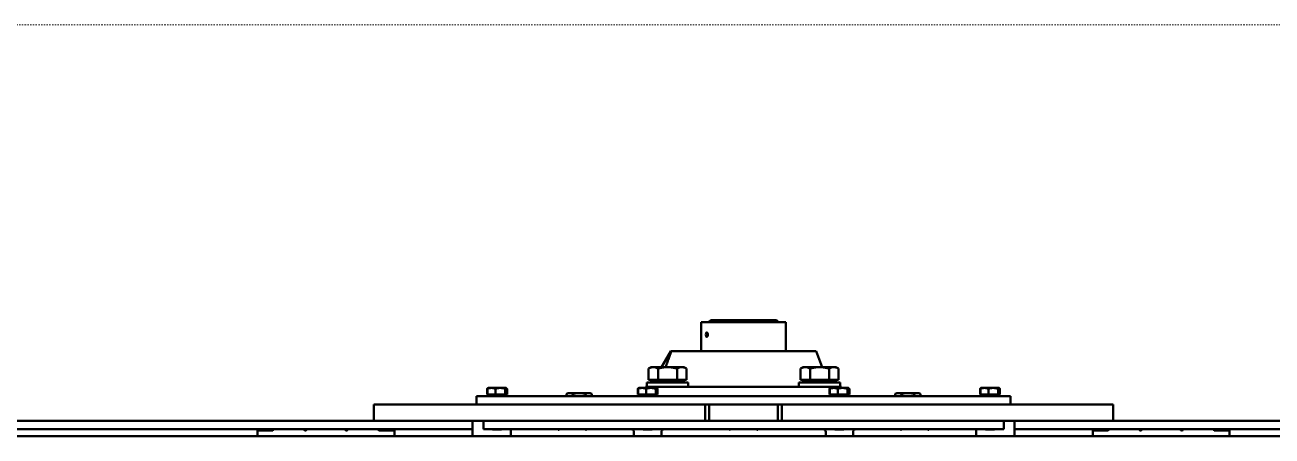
# Model space of a CAD drawing. Header units: metres. Extents: x -11418 to 773, y -8631 to 3561.
# Drawn here: x -3946.9 to -3855.8, y -1529.1 to -1499.1 of the extents above; entities that cross this region are included whole.
import ezdxf

# ---------------------------------------------------------------- set-up
doc = ezdxf.new("R2010")
doc.units = ezdxf.units.M
doc.header["$LTSCALE"] = 0.01
doc.header["$MEASUREMENT"] = 0
doc.linetypes.add('AM_ISO09W050', pattern=[22.5, 12, -1.5, 3, -1.5, 3, -1.5])
doc.layers.get('0').update_dxf_attribs({"color": 30, "lineweight": 0})
doc.layers.add('SSN_PBC-AM_0', color=5, linetype='Continuous', lineweight=50)
doc.layers.add('SSN_PBC-AM_11', color=9, linetype='AM_ISO09W050', lineweight=18)

# ---------------------------------------------------------------- blocks, each defined once
blk = doc.blocks.new('LPBC_3190_D')
at = {"layer": 'SSN_PBC-AM_0'}
for p, q in [((-1522, -500), (1522, -500)), ((-355, -504), (-355, -500)), ((-255, -500), (-255, -504)), ((-198, -500), (-198, -505)), ((-170, -505), (-170, -500)), ((-80, -503), (-80, -500)), ((-60, -500), (-60, -503)), ((60, -503), (60, -500)), ((80, -500), (80, -503)), ((170, -500), (170, -505)), ((198, -500), (198, -505)), ((255, -504), (255, -500)), ((355, -500), (355, -504)), ((-203, -505), (-1562, -505)), ((-355, -504.5), (-355, -504)), ((-345.7, -504), (-355, -504)), ((-355, -505), (-355, -504.5)), ((-350, -504.5), (-350, -504)), ((-350, -505), (-350, -504.5)), ((-345.7, -504), (-344, -504)), ((-343.5, -504.5), (-343.5, -505)), ((-266.5, -505), (-266.5, -504.5)), ((-266, -504), (-264.3, -504)), ((-255, -504), (-264.3, -504)), ((-260, -504), (-260, -504.5)), ((-260, -504.5), (-260, -505)), ((-255, -504), (-255, -504.5)), ((-255, -504.5), (-255, -505)), ((-203, -505), (-198, -505)), ((-198, -511), (-198, -505)), ((-190, -511), (-190, -505)), ((190, -505), (-190, -505)), ((-183.23, -504.8), (-183.43, -505)), ((-183.26, -504.82), (-183.26, -505)), ((-183.23, -504.8), (-176.77, -504.8)), ((-176.77, -504.8), (-176.57, -505)), ((-176.74, -505), (-176.74, -504.82)), ((-115, -505), (-115, -504.5)), ((-115, -505), (-115, -504.5)), ((-73.23, -504.8), (-73.43, -505)), ((-73.26, -504.82), (-73.26, -505)), ((-73.23, -504.8), (-66.77, -504.8)), ((-66.77, -504.8), (-66.57, -505)), ((-66.74, -505), (-66.74, -504.82)), ((66.77, -504.8), (66.57, -505)), ((66.74, -504.82), (66.74, -505)), ((66.77, -504.8), (73.23, -504.8)), ((73.23, -504.8), (73.43, -505)), ((73.26, -505), (73.26, -504.82)), ((115, -504.5), (115, -505)), ((115, -505), (115, -504.5)), ((176.77, -504.8), (176.57, -505)), ((176.74, -504.82), (176.74, -505)), ((176.77, -504.8), (183.23, -504.8)), ((183.23, -504.8), (183.43, -505)), ((183.26, -505), (183.26, -504.82)), ((190, -511), (190, -505)), ((198, -505), (203, -505)), ((198, -505), (198, -511)), ((1562, -505), (203, -505)), ((264.3, -504), (255, -504)), ((255, -504.5), (255, -504)), ((255, -505), (255, -504.5)), ((260, -504.5), (260, -504)), ((260, -505), (260, -504.5)), ((264.3, -504), (266, -504)), ((266.5, -504.5), (266.5, -505)), ((343.5, -505), (343.5, -504.5)), ((344, -504), (345.7, -504)), ((355, -504), (345.7, -504)), ((350, -504), (350, -504.5)), ((350, -504.5), (350, -505)), ((355, -504), (355, -504.5)), ((355, -504.5), (355, -505)), ((-1595, -511), (-203, -511)), ((-270, -511), (-270, -523)), ((-198, -511), (-203, -511)), ((-190, -511), (-198, -511)), ((190, -511), (-190, -511)), ((-28, -523), (-28, -511)), ((-25, -511), (-25, -523)), ((25, -511), (25, -523)), ((28, -511), (28, -523)), ((198, -511), (190, -511)), ((203, -511), (198, -511)), ((1562, -511), (203, -511)), ((270, -523), (270, -511)), ((-265, -523), (-270, -523)), ((-265, -523), (-38, -523)), ((-195, -523), (-195, -529)), ((-190, -523), (190, -523)), ((38, -523), (265, -523)), ((195, -529), (195, -523)), ((195, -523.1), (245, -523.1)), ((245, -523), (245, -523.1)), ((270, -523), (265, -523)), ((-190, -529), (-195, -529)), ((-190, -529), (190, -529)), ((-187.27, -530.4), (-187.27, -534.52)), ((-187.27, -530.4), (-187, -530.4)), ((-187, -530.4), (-187, -534.52)), ((-187, -530.4), (-185.85, -530.4)), ((-186.58, -535.06), (-186.75, -534.95)), ((-186.5, -535.1), (-186.58, -535.06)), ((-186.5, -535.1), (-186.42, -535.1)), ((-186.42, -535.1), (-182.36, -535.1)), ((-185.85, -530.4), (-185.85, -534.52)), ((-185.85, -530.4), (-178.86, -530.4)), ((-174.18, -529.8), (-185.82, -529.8)), ((-185.82, -530.4), (-185.82, -529.8)), ((-184, -529.8), (-184, -529)), ((-182.36, -535.1), (-175.93, -535.1)), ((-178.86, -530.4), (-173, -530.4)), ((-178.86, -530.4), (-178.86, -534.52)), ((-176, -529.8), (-176, -529)), ((-175.93, -535.1), (-173.5, -535.1)), ((-174.18, -530.4), (-174.18, -529.8)), ((-173.5, -535.1), (-173.42, -535.06)), ((-173.42, -535.06), (-173.25, -534.95)), ((-173, -530.4), (-173, -534.52)), ((-173, -530.4), (-172.73, -530.4)), ((-172.73, -530.4), (-172.73, -534.52)), ((-129.24, -529), (-129.24, -530.69)), ((-128, -531.4), (-129.24, -530.69)), ((-128, -531.4), (-126.93, -531.4)), ((-126.93, -531.4), (-120, -531.4)), ((-124.62, -529), (-124.62, -530.69)), ((-120, -531.4), (-113.07, -531.4)), ((-115.38, -529), (-115.38, -530.69)), ((-113.07, -531.4), (-112, -531.4)), ((-112, -531.4), (-110.76, -530.69)), ((-110.76, -529), (-110.76, -530.69)), ((-77.27, -530.4), (-77.27, -534.52)), ((-77.27, -530.4), (-77, -530.4)), ((-77, -530.4), (-77, -534.52)), ((-77, -530.4), (-75.85, -530.4)), ((-76.58, -535.06), (-76.75, -534.95)), ((-76.5, -535.1), (-76.58, -535.06)), ((-76.5, -535.1), (-76.42, -535.1)), ((-76.42, -535.1), (-72.36, -535.1)), ((-75.85, -530.4), (-75.85, -534.52)), ((-75.85, -530.4), (-68.86, -530.4)), ((-64.18, -529.8), (-75.82, -529.8)), ((-75.82, -530.4), (-75.82, -529.8)), ((-74, -529.8), (-74, -529)), ((-72.36, -535.1), (-65.93, -535.1)), ((-71.5, -535.1), (-71.5, -536)), ((-55.5, -536), (-71.5, -536)), ((-70.5, -539), (-70.5, -536)), ((-68.86, -530.4), (-63, -530.4)), ((-68.86, -530.4), (-68.86, -534.52)), ((-66, -529.8), (-66, -529)), ((-65.93, -535.1), (-63.5, -535.1)), ((-64.18, -530.4), (-64.18, -529.8)), ((-63.5, -535.1), (-63.42, -535.06)), ((-63.42, -535.06), (-63.25, -534.95)), ((-63, -530.4), (-63, -534.52)), ((-63, -530.4), (-62.73, -530.4)), ((-62.73, -530.4), (-62.73, -534.52)), ((-55.5, -536), (55.5, -536)), ((-40.5, -539), (-40.5, -536)), ((40.5, -539), (40.5, -536)), ((71.5, -536), (55.5, -536)), ((62.73, -530.4), (62.73, -534.52)), ((62.73, -530.4), (63, -530.4)), ((63, -530.4), (63, -534.52)), ((63, -530.4), (64.15, -530.4)), ((63.42, -535.06), (63.25, -534.95)), ((63.5, -535.1), (63.42, -535.06)), ((63.5, -529), (63.5, -529.8)), ((76.5, -529.8), (63.5, -529.8)), ((63.5, -535.1), (63.58, -535.1)), ((63.58, -535.1), (67.64, -535.1)), ((64.15, -530.4), (64.15, -534.52)), ((64.15, -530.4), (71.14, -530.4)), ((64.18, -530.4), (64.18, -529.8)), ((67.64, -535.1), (74.07, -535.1)), ((70.5, -539), (70.5, -536)), ((71.14, -530.4), (77, -530.4)), ((71.14, -530.4), (71.14, -534.52)), ((71.5, -535.1), (71.5, -536)), ((74.07, -535.1), (76.5, -535.1)), ((75.82, -530.4), (75.82, -529.8)), ((76.5, -529), (76.5, -529.8)), ((76.5, -535.1), (76.58, -535.06)), ((76.58, -535.06), (76.75, -534.95)), ((77, -530.4), (77, -534.52)), ((77, -530.4), (77.27, -530.4)), ((77.27, -530.4), (77.27, -534.52)), ((110.76, -529), (110.76, -530.69)), ((112, -531.4), (110.76, -530.69)), ((112, -531.4), (113.07, -531.4)), ((113.07, -531.4), (120, -531.4)), ((115.38, -529), (115.38, -530.69)), ((120, -531.4), (126.93, -531.4)), ((124.62, -529), (124.62, -530.69)), ((126.93, -531.4), (128, -531.4)), ((128, -531.4), (129.24, -530.69)), ((129.24, -529), (129.24, -530.69)), ((172.73, -530.4), (172.73, -534.52)), ((172.73, -530.4), (173, -530.4)), ((173, -530.4), (173, -534.52)), ((173, -530.4), (174.15, -530.4)), ((173.42, -535.06), (173.25, -534.95)), ((173.5, -535.1), (173.42, -535.06)), ((173.5, -529), (173.5, -529.8)), ((186.5, -529.8), (173.5, -529.8)), ((173.5, -535.1), (173.58, -535.1)), ((173.58, -535.1), (177.64, -535.1)), ((174.15, -530.4), (174.15, -534.52)), ((174.15, -530.4), (181.14, -530.4)), ((174.18, -530.4), (174.18, -529.8)), ((177.64, -535.1), (184.07, -535.1)), ((181.14, -530.4), (187, -530.4)), ((181.14, -530.4), (181.14, -534.52)), ((184.07, -535.1), (186.5, -535.1)), ((185.82, -530.4), (185.82, -529.8)), ((186.5, -529), (186.5, -529.8)), ((186.5, -535.1), (186.58, -535.06)), ((186.58, -535.06), (186.75, -534.95)), ((187, -530.4), (187, -534.52)), ((187, -530.4), (187.27, -530.4)), ((187.27, -530.4), (187.27, -534.52)), ((195, -529), (190, -529)), ((-70.5, -539), (-40.5, -539)), ((-69.36, -541.1), (-62.43, -541.1)), ((-69.36, -541.1), (-69.36, -549.23)), ((-67.5, -539), (-67.5, -540.3)), ((-43.5, -540.3), (-67.5, -540.3)), ((-66.74, -541.1), (-66.74, -540.3)), ((-62.43, -541.1), (-48.57, -541.1)), ((-62.43, -541.1), (-62.43, -549.23)), ((-48.57, -541.1), (-48.57, -549.23)), ((-48.57, -541.1), (-41.64, -541.1)), ((-44.26, -541.1), (-44.26, -540.3)), ((-43.5, -539), (-43.5, -540.3)), ((-41.64, -541.1), (-41.64, -549.23)), ((40.5, -539), (70.5, -539)), ((41.64, -541.1), (48.57, -541.1)), ((41.64, -541.1), (41.64, -549.23)), ((43.5, -539), (43.5, -540.3)), ((67.5, -540.3), (43.5, -540.3)), ((44.26, -541.1), (44.26, -540.3)), ((48.57, -541.1), (62.43, -541.1)), ((48.57, -541.1), (48.57, -549.23)), ((62.43, -541.1), (62.43, -549.23)), ((62.43, -541.1), (69.36, -541.1)), ((66.74, -541.1), (66.74, -540.3)), ((67.5, -539), (67.5, -540.3)), ((69.36, -541.1), (69.36, -549.23)), ((-67.5, -550.3), (-69.36, -549.23)), ((-67.5, -550.3), (-65.89, -550.3)), ((-65.89, -550.3), (-55.5, -550.3)), ((-53.14, -562), (-57.35, -550.3)), ((-55.5, -550.3), (-45.11, -550.3)), ((-45.11, -550.3), (-43.5, -550.3)), ((-43.5, -550.3), (-41.64, -549.23)), ((43.5, -550.3), (41.64, -549.23)), ((43.5, -550.3), (45.11, -550.3)), ((45.11, -550.3), (55.5, -550.3)), ((59.82, -550.3), (53.14, -562)), ((55.5, -550.3), (65.89, -550.3)), ((65.89, -550.3), (67.5, -550.3)), ((67.5, -550.3), (69.36, -549.23)), ((-53.14, -562), (52.61, -562)), ((-31, -583), (-31, -562)), ((31, -583), (31, -562)), ((53.14, -562), (52.61, -562)), ((26.27, -574), (26.56, -573)), ((26.56, -573), (27.14, -573)), ((27.14, -573), (27.42, -574)), ((27.3, -572.72), (27.28, -572.69)), ((26.56, -575), (26.27, -574)), ((26.27, -574), (27.42, -574)), ((27.14, -575), (26.56, -575)), ((27.42, -574), (27.14, -575)), ((27.3, -575.28), (27.28, -575.31)), ((31, -583), (-31, -583)), ((-25, -583), (-25, -583.5)), ((-25, -583.5), (25, -583.5)), ((-24, -584.5), (-25, -583.5)), ((24, -584.5), (-24, -584.5)), ((24, -584.5), (25, -583.5)), ((25, -583), (25, -583.5)), ((25.93, -583.01), (25.93, -583)), ((28, -583.01), (25.93, -583.01)), ((26.73, -583.01), (26.73, -583.01)), ((26.73, -583.01), (26.88, -583.01)), ((26.88, -583.01), (26.88, -583.01)), ((26.88, -583.01), (27.38, -583.01)), ((27.38, -583.01), (27.38, -583.01)), ((27.38, -583.01), (27.55, -583.01)), ((27.55, -583.01), (27.55, -583.01)), ((27.66, -583.01), (27.66, -583.01)), ((27.66, -583.01), (27.82, -583.01)), ((27.82, -583.01), (27.82, -583.01)), ((27.82, -583.01), (28.31, -583.01)), ((28, -583.01), (28, -583)), ((30.07, -583.01), (28, -583.01)), ((28.31, -583.01), (28.31, -583.01)), ((28.31, -583.01), (28.48, -583.01)), ((28.48, -583.01), (28.48, -583.01)), ((28.59, -583.01), (28.59, -583.01)), ((28.59, -583.01), (28.75, -583.01)), ((28.75, -583.01), (29.24, -583.01)), ((28.75, -583.01), (28.75, -583.01)), ((29.24, -583.01), (29.24, -583.01)), ((29.24, -583.01), (29.4, -583.01)), ((29.4, -583.01), (29.4, -583.01)), ((30.07, -583.01), (30.07, -583))]:
    blk.add_line(p, q, dxfattribs=at)
for centre, radius, start, end in [((-344, -504.5), 0.5, 0, 90), ((-320, -505), 1, 0, 180), ((-290, -505), 1, 0, 180), ((-266, -504.5), 0.5, 90, 180), ((-135, -505), 0.5, 0, 180), ((-115, -505), 0.5, 0, 180), ((-82, -503), 2, 270, 0), ((-58, -503), 2, 180, 270), ((-10, -505), 0.5, 0, 180), ((10, -505), 0.5, 0, 180), ((58, -503), 2, 270, 0), ((82, -503), 2, 180, 270), ((115, -505), 0.5, 0, 180), ((135, -505), 0.5, 0, 180), ((266, -504.5), 0.5, 0, 90), ((290, -505), 1, 0, 180), ((320, -505), 1, 0, 180), ((344, -504.5), 0.5, 90, 180)]:
    blk.add_arc(centre, radius, start, end, dxfattribs=at)
blk.add_ellipse((26.85, -574), major_axis=(0, 1.57), ratio=0.5, dxfattribs=at)
for major_axis, start_param, end_param in [((0, 1.6), 5.667706, 6.267277), ((0, -1.6), 0.015908, 0.61548)]:
    blk.add_ellipse((26.82, -574), major_axis=major_axis, ratio=0.5, start_param=start_param, end_param=end_param, dxfattribs=at)
for points, weights in [([(-186.75, -534.95), (-187, -534.81), (-187.27, -534.52)], [1.01897413893, 1.01872771585, 1]), ([(-187.27, -534.52), (-187.09, -534.59), (-186.92, -534.66)], [1, 1.00474743668, 1.00830724356]), ([(-187, -534.52), (-186.69, -535.1), (-186.42, -535.1)], [1, 1.0379548493, 1]), ([(-186.42, -535.1), (-186.16, -535.1), (-185.85, -534.52)], [1, 1.0379548493, 1]), ([(-185.85, -534.52), (-183.98, -535.1), (-182.36, -535.1)], [1, 1.0379548493, 1]), ([(-182.36, -535.1), (-180.73, -535.1), (-178.86, -534.52)], [1, 1.0379548493, 1]), ([(-178.86, -534.52), (-177.29, -535.1), (-175.93, -535.1)], [1, 1.0379548493, 1]), ([(-175.93, -535.1), (-174.57, -535.1), (-173, -534.52)], [1, 1.0379548493, 1]), ([(-173, -534.52), (-173.23, -534.94), (-173.42, -535.06)], [1, 1.02740430867, 1.01523548518]), ([(-173.36, -535.01), (-173.06, -534.88), (-172.73, -534.52)], [1.01808239437, 1.0230987557, 1]), ([(-129.24, -530.69), (-128, -531.4), (-126.93, -531.4)], [1, 1.0379548493, 1]), ([(-126.93, -531.4), (-125.86, -531.4), (-124.62, -530.69)], [1, 1.0379548493, 1]), ([(-124.62, -530.69), (-122.14, -531.4), (-120, -531.4)], [1, 1.0379548493, 1]), ([(-120, -531.4), (-117.86, -531.4), (-115.38, -530.69)], [1, 1.0379548493, 1]), ([(-115.38, -530.69), (-114.14, -531.4), (-113.07, -531.4)], [1, 1.0379548493, 1]), ([(-113.07, -531.4), (-112, -531.4), (-110.76, -530.69)], [1, 1.0379548493, 1]), ([(-76.75, -534.95), (-77, -534.81), (-77.27, -534.52)], [1.01897413893, 1.01872771585, 1]), ([(-77.27, -534.52), (-77.09, -534.59), (-76.92, -534.66)], [1, 1.00474743668, 1.00830724356]), ([(-77, -534.52), (-76.69, -535.1), (-76.42, -535.1)], [1, 1.0379548493, 1]), ([(-76.42, -535.1), (-76.16, -535.1), (-75.85, -534.52)], [1, 1.0379548493, 1]), ([(-75.85, -534.52), (-73.98, -535.1), (-72.36, -535.1)], [1, 1.0379548493, 1]), ([(-72.36, -535.1), (-70.73, -535.1), (-68.86, -534.52)], [1, 1.0379548493, 1]), ([(-68.86, -534.52), (-67.29, -535.1), (-65.93, -535.1)], [1, 1.0379548493, 1]), ([(-65.93, -535.1), (-64.57, -535.1), (-63, -534.52)], [1, 1.0379548493, 1]), ([(-63, -534.52), (-63.23, -534.94), (-63.42, -535.06)], [1, 1.02740430867, 1.01523548518]), ([(-63.36, -535.01), (-63.06, -534.88), (-62.73, -534.52)], [1.01808239437, 1.0230987557, 1]), ([(63.25, -534.95), (63, -534.81), (62.73, -534.52)], [1.01897413893, 1.01872771585, 1]), ([(62.73, -534.52), (62.91, -534.59), (63.08, -534.66)], [1, 1.00474743668, 1.00830724356]), ([(63, -534.52), (63.31, -535.1), (63.58, -535.1)], [1, 1.0379548493, 1]), ([(63.58, -535.1), (63.84, -535.1), (64.15, -534.52)], [1, 1.0379548493, 1]), ([(64.15, -534.52), (66.02, -535.1), (67.64, -535.1)], [1, 1.0379548493, 1]), ([(67.64, -535.1), (69.27, -535.1), (71.14, -534.52)], [1, 1.0379548493, 1]), ([(71.14, -534.52), (72.71, -535.1), (74.07, -535.1)], [1, 1.0379548493, 1]), ([(74.07, -535.1), (75.43, -535.1), (77, -534.52)], [1, 1.0379548493, 1]), ([(77, -534.52), (76.77, -534.94), (76.58, -535.06)], [1, 1.02740430867, 1.01523548518]), ([(76.64, -535.01), (76.94, -534.88), (77.27, -534.52)], [1.01808239437, 1.0230987557, 1]), ([(110.76, -530.69), (112, -531.4), (113.07, -531.4)], [1, 1.0379548493, 1]), ([(113.07, -531.4), (114.14, -531.4), (115.38, -530.69)], [1, 1.0379548493, 1]), ([(115.38, -530.69), (117.86, -531.4), (120, -531.4)], [1, 1.0379548493, 1]), ([(120, -531.4), (122.14, -531.4), (124.62, -530.69)], [1, 1.0379548493, 1]), ([(124.62, -530.69), (125.86, -531.4), (126.93, -531.4)], [1, 1.0379548493, 1]), ([(126.93, -531.4), (128, -531.4), (129.24, -530.69)], [1, 1.0379548493, 1]), ([(173.25, -534.95), (173, -534.81), (172.73, -534.52)], [1.01897413893, 1.01872771585, 1]), ([(172.73, -534.52), (172.91, -534.59), (173.08, -534.66)], [1, 1.00474743668, 1.00830724356]), ([(173, -534.52), (173.31, -535.1), (173.58, -535.1)], [1, 1.0379548493, 1]), ([(173.58, -535.1), (173.84, -535.1), (174.15, -534.52)], [1, 1.0379548493, 1]), ([(174.15, -534.52), (176.02, -535.1), (177.64, -535.1)], [1, 1.0379548493, 1]), ([(177.64, -535.1), (179.27, -535.1), (181.14, -534.52)], [1, 1.0379548493, 1]), ([(181.14, -534.52), (182.71, -535.1), (184.07, -535.1)], [1, 1.0379548493, 1]), ([(184.07, -535.1), (185.43, -535.1), (187, -534.52)], [1, 1.0379548493, 1]), ([(187, -534.52), (186.77, -534.94), (186.58, -535.06)], [1, 1.02740430867, 1.01523548518]), ([(186.64, -535.01), (186.94, -534.88), (187.27, -534.52)], [1.01808239437, 1.0230987557, 1]), ([(-69.36, -549.23), (-67.5, -550.3), (-65.89, -550.3)], [1, 1.0379548493, 1]), ([(-65.89, -550.3), (-64.28, -550.3), (-62.43, -549.23)], [1, 1.0379548493, 1]), ([(-62.43, -549.23), (-58.72, -550.3), (-55.5, -550.3)], [1, 1.0379548493, 1]), ([(-55.5, -550.3), (-52.28, -550.3), (-48.57, -549.23)], [1, 1.0379548493, 1]), ([(-48.57, -549.23), (-46.72, -550.3), (-45.11, -550.3)], [1, 1.0379548493, 1]), ([(-45.11, -550.3), (-43.5, -550.3), (-41.64, -549.23)], [1, 1.0379548493, 1]), ([(41.64, -549.23), (43.5, -550.3), (45.11, -550.3)], [1, 1.0379548493, 1]), ([(45.11, -550.3), (46.72, -550.3), (48.57, -549.23)], [1, 1.0379548493, 1]), ([(48.57, -549.23), (52.28, -550.3), (55.5, -550.3)], [1, 1.0379548493, 1]), ([(52.61, -562), (54.65, -556.38), (56.86, -550.3)], [1, 1.00157595396, 1.00166894903]), ([(55.5, -550.3), (58.72, -550.3), (62.43, -549.23)], [1, 1.0379548493, 1]), ([(62.43, -549.23), (64.28, -550.3), (65.89, -550.3)], [1, 1.0379548493, 1]), ([(65.89, -550.3), (67.5, -550.3), (69.36, -549.23)], [1, 1.0379548493, 1])]:
    blk.add_rational_spline(points, weights, degree=2, dxfattribs=at)
for points, knots in [([(26.15, -574.86), (26.12, -574.78), (26.09, -574.7), (26.03, -574.41), (26, -574.2), (26, -574), (26, -573.8), (26.03, -573.59), (26.09, -573.3), (26.12, -573.22), (26.15, -573.14)], [0.8722819, 0.8722819, 0.8722819, 0.8722819, 0.899315, 0.899315, 0.9594619, 0.9594619, 0.9594619, 1.0196087, 1.0196087, 1.0466419, 1.0466419, 1.0466419, 1.0466419]), ([(26.15, -573.14), (26.15, -573.13), (26.15, -573.12), (26.19, -573.02), (26.23, -572.94), (26.3, -572.8), (26.34, -572.73), (26.44, -572.61), (26.48, -572.56), (26.59, -572.48), (26.64, -572.45), (26.74, -572.41), (26.8, -572.4), (26.85, -572.4)], [10.51094, 10.51094, 10.51094, 10.51094, 10.549238, 10.549238, 10.850645, 10.850645, 11.152052, 11.152052, 11.453458, 11.453458, 11.754865, 11.754865, 12.056272, 12.056272, 12.056272, 12.056272]), ([(26.85, -572.4), (26.9, -572.4), (26.95, -572.41), (27.05, -572.45), (27.1, -572.48), (27.2, -572.56), (27.24, -572.61), (27.32, -572.73), (27.36, -572.8), (27.4, -572.89), (27.41, -572.91), (27.42, -572.93)], [2.411254, 2.411254, 2.411254, 2.411254, 2.712661, 2.712661, 3.014068, 3.014068, 3.315475, 3.315475, 3.616881, 3.616881, 3.705121, 3.705121, 3.705121, 3.705121]), ([(26.85, -575.6), (26.8, -575.6), (26.74, -575.59), (26.64, -575.55), (26.59, -575.52), (26.48, -575.44), (26.44, -575.39), (26.34, -575.27), (26.3, -575.2), (26.23, -575.06), (26.19, -574.98), (26.15, -574.88), (26.15, -574.87), (26.15, -574.86)], [7.233763, 7.233763, 7.233763, 7.233763, 7.53517, 7.53517, 7.836577, 7.836577, 8.137983, 8.137983, 8.43939, 8.43939, 8.740797, 8.740797, 8.779095, 8.779095, 8.779095, 8.779095]), ([(27.42, -575.07), (27.41, -575.09), (27.4, -575.11), (27.36, -575.2), (27.32, -575.27), (27.24, -575.39), (27.2, -575.44), (27.1, -575.52), (27.05, -575.55), (26.95, -575.59), (26.9, -575.6), (26.85, -575.6)], [5.939897, 5.939897, 5.939897, 5.939897, 6.028136, 6.028136, 6.329543, 6.329543, 6.63095, 6.63095, 6.932356, 6.932356, 7.233763, 7.233763, 7.233763, 7.233763])]:
    blk.add_open_spline(points, degree=3, knots=knots, dxfattribs=at)
at = {"layer": 'SSN_PBC-AM_11'}
blk.add_line((-1600, -800), (1600, -800), dxfattribs=at)
blk = doc.blocks.new('A$C4EFB1426')
at = {"layer": 'SSN_PBC-AM_11', "color": 5, "rotation": 180}
blk.add_blockref('LPBC_3190_D', (1959.12, -1215.47), dxfattribs=at)

msp = doc.modelspace()

# ---------------------------------------------------------------- block references
at = {"xscale": 0.1, "yscale": 0.1, "zscale": 0.1}
msp.add_blockref('A$C4EFB1426', (-4090.347, -1457.513), dxfattribs=at)

doc.saveas('drawing.dxf')
